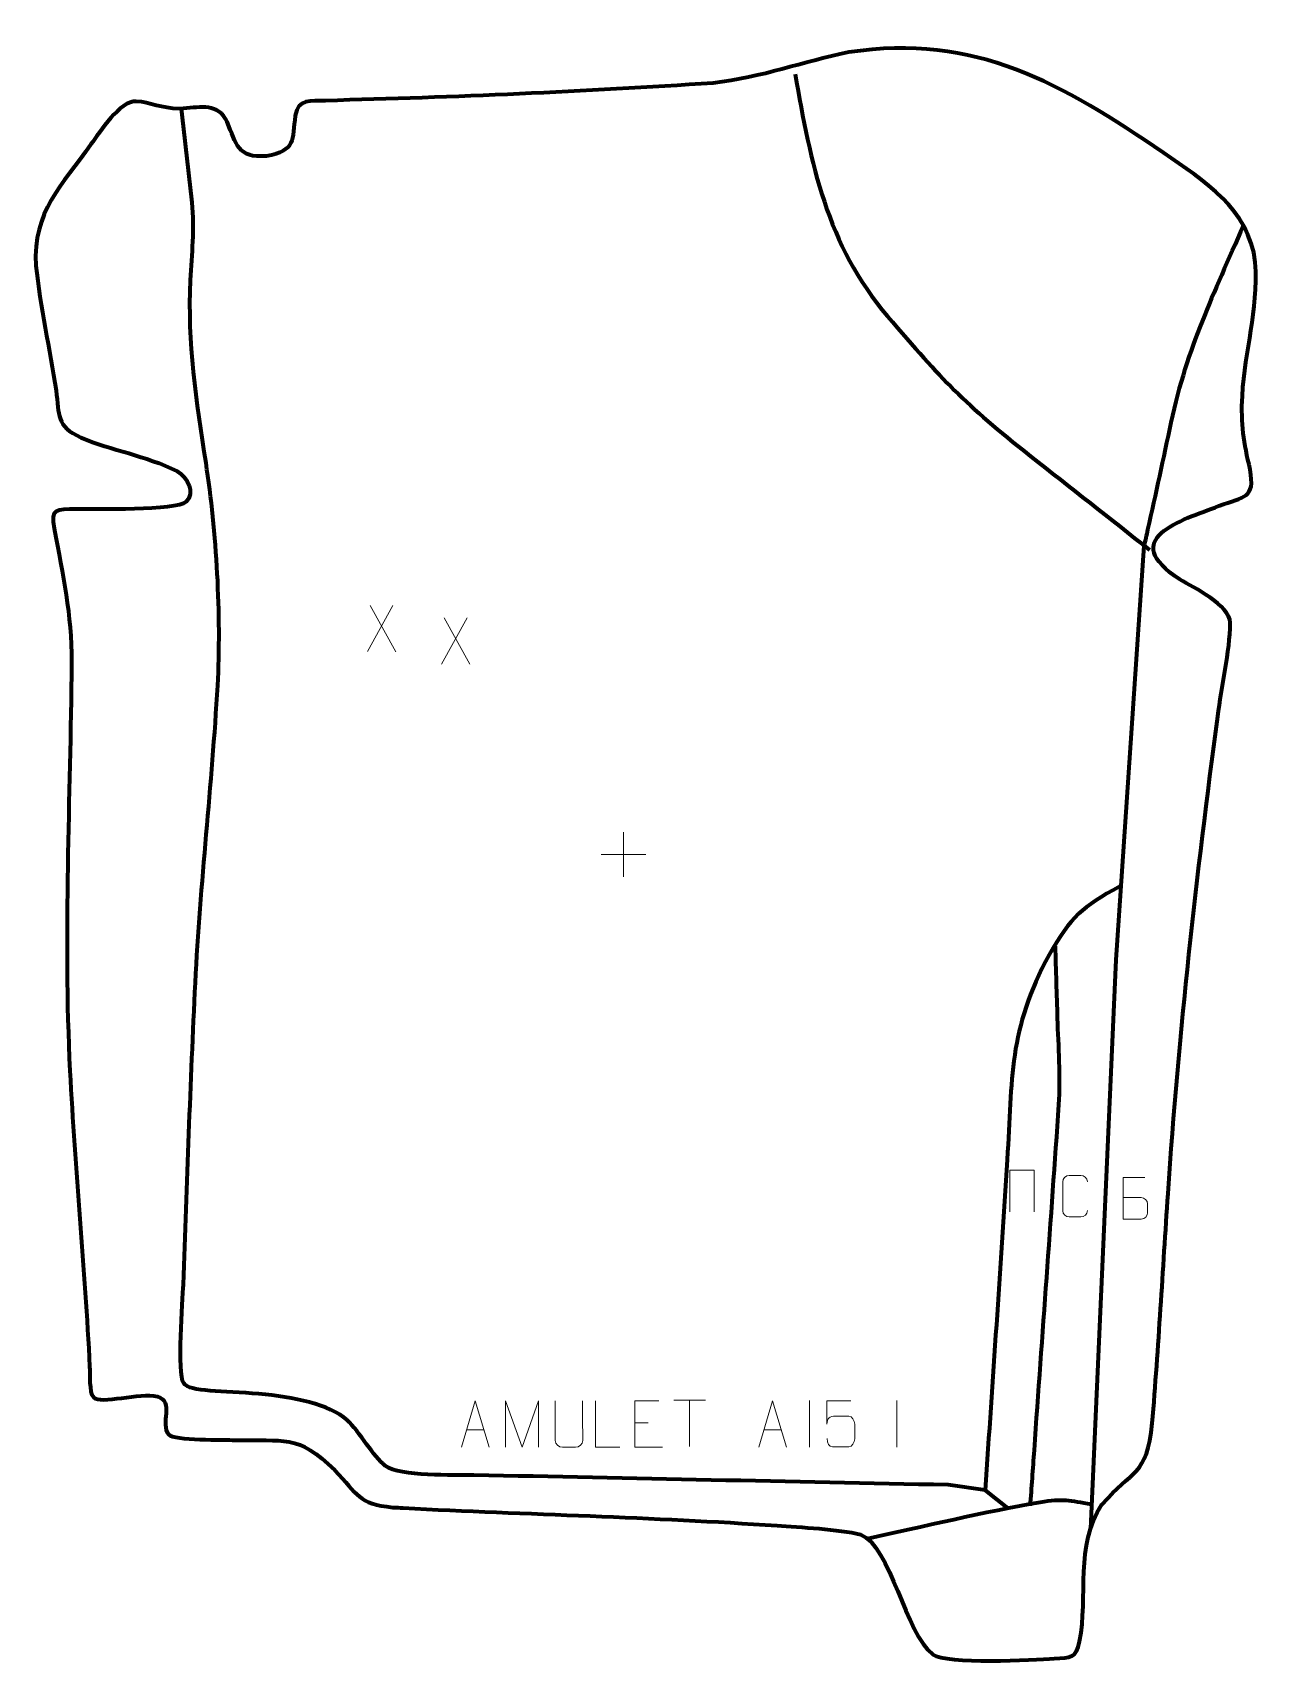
# Model space of a CAD drawing. Header units: millimetres. Extents: x -604 to 55, y 109 to 987.
import ezdxf

# ---------------------------------------------------------------- set-up
doc = ezdxf.new("R2010")
doc.units = ezdxf.units.MM
doc.header["$MEASUREMENT"] = 0
doc.layers.add('layer 2', color=7, linetype='Continuous')
doc.layers.add('layer 3', color=7, linetype='Continuous')

msp = doc.modelspace()

# ---------------------------------------------------------------- linework, layer by layer
at = {"layer": 'layer 2', "color": 142, "lineweight": 158}
for points, knots in [([(-194.0513, 964.9937), (-185.6658, 917.1604), (-177.078, 872.9626), (-144.3299, 834.7805), (-144.3299, 834.7805), (-114.5786, 800.0665), (-103.4584, 787.7869), (-67.3065, 759.3358), (-67.3065, 759.3358), (-45.9743, 742.5476), (-24.6427, 725.7588), (-3.3109, 708.9701)], [0, 0, 0, 0, 0.25, 0.25, 0.25, 0.25, 0.5, 0.5, 0.5, 0.5, 1, 1, 1, 1]), ([(-91.7699, 202.5725), (-91.7699, 202.5725), (-111.6134, 205.3507), (-111.6134, 205.3507), (-111.6134, 205.3507), (-196.7415, 207.128), (-281.8695, 208.9058), (-366.9976, 210.6833), (-366.9976, 210.6833), (-377.7964, 210.8688), (-406.5693, 209.6245), (-414.6445, 215.6872), (-414.6445, 215.6872), (-420.9751, 220.4401), (-428.245, 233.7923), (-435.3743, 240.3999), (-435.3743, 240.3999), (-444.3286, 248.6991), (-464.1626, 252.6979), (-482.6987, 254.3946), (-482.6987, 254.3946), (-501.8662, 256.1491), (-519.9185, 255.238), (-523.1768, 260.1091), (-523.1768, 260.1091), (-526.6336, 265.2767), (-523.8272, 304.7276), (-523.3056, 313.2896), (-523.3056, 313.2896), (-521.456, 367.4684), (-519.4994, 421.6351), (-516.8443, 475.7817), (-516.8443, 475.7817), (-514.202, 528.8578), (-507.8971, 582.435), (-504.8604, 635.8168), (-504.8604, 635.8168), (-502.7467, 673.4987), (-505.4726, 718.6647), (-511.1516, 755.6957), (-511.1516, 755.6957), (-516.2951, 788.8858), (-521.1554, 820.3421), (-519.4689, 854.1177), (-519.4689, 854.1177), (-518.5859, 868.5044), (-517.3699, 881.4343), (-518.5671, 895.9369), (-518.5671, 895.9369), (-520.3431, 912.7351), (-522.4816, 929.652), (-524.3957, 946.4709)], [0, 0, 0, 0, 0.07142857, 0.07142857, 0.07142857, 0.07142857, 0.14285714, 0.14285714, 0.14285714, 0.14285714, 0.21428571, 0.21428571, 0.21428571, 0.21428571, 0.28571429, 0.28571429, 0.28571429, 0.28571429, 0.35714286, 0.35714286, 0.35714286, 0.35714286, 0.42857143, 0.42857143, 0.42857143, 0.42857143, 0.5, 0.5, 0.5, 0.5, 0.57142857, 0.57142857, 0.57142857, 0.57142857, 0.64285714, 0.64285714, 0.64285714, 0.64285714, 0.71428571, 0.71428571, 0.71428571, 0.71428571, 0.78571429, 0.78571429, 0.78571429, 0.78571429, 0.85714286, 0.85714286, 0.85714286, 0.85714286, 1, 1, 1, 1]), ([(47.2261, 883.7427), (31.0002, 845.8247), (17.0562, 818.73), (8.1987, 777.4803), (8.1987, 777.4803), (4.0532, 758.1747), (0.0326, 739.0637), (-4.3206, 719.7843), (-4.3206, 719.7843), (-4.984, 716.8462), (-5.6475, 713.9082), (-6.3109, 710.9701), (-6.3109, 710.9701), (-6.3109, 710.9701), (-21.3919, 488.1908), (-21.3919, 488.1908), (-21.3919, 488.1908), (-21.3919, 488.1908), (-35.1075, 181.7276), (-35.1075, 181.7276)], [0, 0, 0, 0, 0.16666667, 0.16666667, 0.16666667, 0.16666667, 0.33333333, 0.33333333, 0.33333333, 0.33333333, 0.5, 0.5, 0.5, 0.5, 0.66666667, 0.66666667, 0.66666667, 0.66666667, 1, 1, 1, 1]), ([(-19.1822, 527.7184), (-39.6401, 516.5379), (-45.5747, 511.4202), (-57.3469, 490.8886), (-57.3469, 490.8886), (-79.3595, 450.5865), (-77.2256, 424.24), (-79.9213, 380.4313), (-79.9213, 380.4313), (-83.6493, 321.1364), (-87.7899, 261.8531), (-91.7699, 202.5725), (-91.7699, 202.5725), (-91.7699, 202.5725), (-79.5103, 192.7972), (-79.5103, 192.7972)], [0, 0, 0, 0, 0.2, 0.2, 0.2, 0.2, 0.4, 0.4, 0.4, 0.4, 0.6, 0.6, 0.6, 0.6, 1, 1, 1, 1]), ([(-67.4396, 194.0827), (-66.7295, 204.087), (-66.0194, 214.0913), (-65.3093, 224.0956), (-65.3093, 224.0956), (-60.9076, 286.1074), (-56.3166, 348.1597), (-52.0819, 410.1761), (-52.0819, 410.1761), (-51.099, 424.5707), (-52.319, 441.9292), (-52.7734, 456.612), (-52.7734, 456.612), (-53.175, 469.5898), (-53.5766, 482.5675), (-53.9782, 495.5452)], [0, 0, 0, 0, 0.2, 0.2, 0.2, 0.2, 0.4, 0.4, 0.4, 0.4, 0.6, 0.6, 0.6, 0.6, 1, 1, 1, 1]), ([(-155.0723, 176.4716), (-126.1233, 182.9656), (-91.3616, 191.0856), (-62.204, 196.0985), (-62.204, 196.0985), (-49.8642, 198.22), (-46.4067, 197.0103), (-34.5143, 194.9814)], [0, 0, 0, 0, 0.33333333, 0.33333333, 0.33333333, 0.33333333, 1, 1, 1, 1])]:
    msp.add_open_spline(points, degree=3, knots=knots, dxfattribs=at)
at = {"layer": 'layer 2', "color": 250, "lineweight": 9}
for points in [[(-410.5208, 679.0096), (-410.5208, 679.0096), (-424.2614, 654.1138), (-424.2614, 654.1138)], [(-422.8068, 679.0096), (-422.8068, 679.0096), (-409.0662, 654.0561), (-409.0662, 654.0561)], [(-370.5989, 672.3162), (-370.5989, 672.3162), (-384.3395, 647.4204), (-384.3395, 647.4204)], [(-382.8849, 672.3162), (-382.8849, 672.3162), (-369.1443, 647.3627), (-369.1443, 647.3627)], [(-286.4845, 556.881), (-286.4845, 556.881), (-286.4845, 532.9031), (-286.4845, 532.9031)], [(-298.4734, 544.892), (-298.4734, 544.892), (-274.4955, 544.892), (-274.4955, 544.892)], [(-259.355, 251.0616), (-259.355, 251.0616), (-242.3678, 251.0616), (-242.3678, 251.0616)], [(-250.8612, 226.1316), (-250.8612, 226.1316), (-250.8612, 251.0851), (-250.8612, 251.0851)], [(-186.3975, 250.7659), (-186.3975, 250.7659), (-186.3975, 225.7918), (-186.3975, 225.7918)], [(-139.3975, 250.7659), (-139.3975, 250.7659), (-139.3975, 225.7918), (-139.3975, 225.7918)], [(-280.2665, 238.7795), (-280.2665, 238.7795), (-273.0984, 238.7795), (-273.0984, 238.7795)], [(-370.9076, 234.9549), (-370.9076, 234.9549), (-361.4119, 234.9549), (-361.4119, 234.9549)], [(-210.9076, 234.9549), (-210.9076, 234.9549), (-201.4119, 234.9549), (-201.4119, 234.9549)]]:
    msp.add_open_spline(points, degree=3, dxfattribs=at)
for points, knots in [([(-78.5749, 352.4879), (-78.5749, 352.4879), (-78.5749, 374.8382), (-78.5749, 374.8382), (-78.5749, 374.8382), (-78.5749, 374.8382), (-65.4566, 374.8382), (-65.4566, 374.8382), (-65.4566, 374.8382), (-65.4566, 374.8382), (-65.4566, 352.4879), (-65.4566, 352.4879)], [0, 0, 0, 0, 0.25, 0.25, 0.25, 0.25, 0.5, 0.5, 0.5, 0.5, 1, 1, 1, 1]), ([(-36.7376, 353.0655), (-36.8628, 350.9845), (-38.365, 349.6593), (-40.2887, 349.6496), (-40.2887, 349.6496), (-42.3773, 349.6499), (-44.4659, 349.6499), (-46.5542, 349.6496), (-46.5542, 349.6496), (-48.2784, 349.5552), (-50.0448, 351.2431), (-50.0348, 353.0499), (-50.0348, 353.0499), (-50.0344, 358.2181), (-50.0344, 363.3858), (-50.0348, 368.5532), (-50.0348, 368.5532), (-50.031, 370.4683), (-48.4665, 372.0082), (-46.5386, 371.9961), (-46.5386, 371.9961), (-44.4556, 371.9961), (-42.3721, 371.9961), (-40.2887, 371.9961), (-40.2887, 371.9961), (-38.5452, 372.0279), (-36.7615, 370.692), (-36.7376, 368.5086)], [0, 0, 0, 0, 0.125, 0.125, 0.125, 0.125, 0.25, 0.25, 0.25, 0.25, 0.375, 0.375, 0.375, 0.375, 0.5, 0.5, 0.5, 0.5, 0.625, 0.625, 0.625, 0.625, 0.75, 0.75, 0.75, 0.75, 1, 1, 1, 1]), ([(-17.5881, 360.1352), (-14.3291, 360.1356), (-11.0698, 360.1356), (-7.8101, 360.1352), (-7.8101, 360.1352), (-6.0407, 360.1197), (-4.3178, 358.5647), (-4.3178, 356.7289), (-4.3178, 356.7289), (-4.3182, 355.7181), (-4.3182, 352.9868), (-4.3178, 351.9757), (-4.3178, 351.9757), (-4.302, 350.3116), (-5.6833, 348.5078), (-7.7626, 348.523), (-7.7626, 348.523), (-11.0226, 348.5233), (-14.2823, 348.5233), (-17.5417, 348.523), (-17.5417, 348.523), (-17.5417, 355.9734), (-17.5417, 363.4235), (-17.5417, 370.8733), (-17.5417, 370.8733), (-15.4156, 370.8733), (-7.9439, 370.8733), (-5.8175, 370.8733)], [0, 0, 0, 0, 0.125, 0.125, 0.125, 0.125, 0.25, 0.25, 0.25, 0.25, 0.375, 0.375, 0.375, 0.375, 0.5, 0.5, 0.5, 0.5, 0.625, 0.625, 0.625, 0.625, 0.75, 0.75, 0.75, 0.75, 1, 1, 1, 1]), ([(-373.6302, 225.7055), (-373.6302, 225.7055), (-366.2592, 250.659), (-366.2592, 250.659), (-366.2592, 250.659), (-366.2592, 250.659), (-358.6893, 225.7055), (-358.6893, 225.7055)], [0, 0, 0, 0, 0.33333333, 0.33333333, 0.33333333, 0.33333333, 1, 1, 1, 1]), ([(-349.8742, 225.6983), (-349.8742, 225.6983), (-349.8742, 250.6562), (-349.8742, 250.6562), (-349.8742, 250.6562), (-349.8742, 250.6562), (-340.9491, 225.6983), (-340.9491, 225.6983), (-340.9491, 225.6983), (-340.9491, 225.6983), (-332.1892, 250.6557), (-332.1892, 250.6557), (-332.1892, 250.6557), (-332.1892, 250.6557), (-332.1892, 225.6983), (-332.1892, 225.6983)], [0, 0, 0, 0, 0.2, 0.2, 0.2, 0.2, 0.4, 0.4, 0.4, 0.4, 0.6, 0.6, 0.6, 0.6, 1, 1, 1, 1]), ([(-308.4908, 250.6556), (-308.4912, 245.1161), (-308.3954, 234.9143), (-308.395, 229.3739), (-308.395, 229.3739), (-308.5348, 227.1344), (-310.212, 225.7082), (-312.3597, 225.6977), (-312.3597, 225.6977), (-314.6916, 225.6981), (-317.0235, 225.6981), (-319.355, 225.6977), (-319.355, 225.6977), (-321.28, 225.5962), (-323.2521, 227.4127), (-323.2409, 229.3572), (-323.2409, 229.3572), (-323.2406, 234.9191), (-323.1452, 245.0945), (-323.1456, 250.6556)], [0, 0, 0, 0, 0.16666667, 0.16666667, 0.16666667, 0.16666667, 0.33333333, 0.33333333, 0.33333333, 0.33333333, 0.5, 0.5, 0.5, 0.5, 0.66666667, 0.66666667, 0.66666667, 0.66666667, 1, 1, 1, 1]), ([(-288.5006, 225.6981), (-288.5006, 225.6981), (-301.4497, 225.6981), (-301.4497, 225.6981), (-301.4497, 225.6981), (-301.4497, 225.6981), (-301.4497, 250.6517), (-301.4497, 250.6517)], [0, 0, 0, 0, 0.33333333, 0.33333333, 0.33333333, 0.33333333, 1, 1, 1, 1]), ([(-267.3926, 250.6592), (-267.3926, 250.6592), (-280.2665, 250.6592), (-280.2665, 250.6592), (-280.2665, 250.6592), (-280.2665, 250.6592), (-280.2665, 225.7056), (-280.2665, 225.7056), (-280.2665, 225.7056), (-280.2665, 225.7056), (-265.4007, 225.7056), (-265.4007, 225.7056)], [0, 0, 0, 0, 0.25, 0.25, 0.25, 0.25, 0.5, 0.5, 0.5, 0.5, 1, 1, 1, 1]), ([(-213.6302, 225.7055), (-213.6302, 225.7055), (-206.2592, 250.659), (-206.2592, 250.659), (-206.2592, 250.659), (-206.2592, 250.659), (-198.6893, 225.7055), (-198.6893, 225.7055)], [0, 0, 0, 0, 0.33333333, 0.33333333, 0.33333333, 0.33333333, 1, 1, 1, 1]), ([(-164.0701, 250.7336), (-164.0701, 250.7336), (-176.9218, 250.7336), (-176.9218, 250.7336), (-176.9218, 250.7336), (-176.9215, 246.503), (-176.9215, 242.2721), (-176.9218, 238.0409), (-176.9218, 238.0409), (-176.9221, 241.351), (-175.2911, 242.4228), (-172.4791, 242.4833), (-172.4791, 242.4833), (-170.0395, 242.4836), (-167.6, 242.4836), (-165.1608, 242.4833), (-165.1608, 242.4833), (-163.511, 242.4901), (-162.0361, 240.1096), (-162.0076, 238.0409), (-162.0076, 238.0409), (-162.0079, 235.4536), (-162.0079, 232.866), (-162.0076, 230.2783), (-162.0076, 230.2783), (-161.9614, 228.3189), (-163.4608, 225.8826), (-165.0867, 225.8241), (-165.0867, 225.8241), (-167.0432, 225.8244), (-171.9382, 225.8244), (-173.8952, 225.8241), (-173.8952, 225.8241), (-175.7407, 225.8153), (-176.8478, 227.7801), (-176.8686, 230.3312)], [0, 0, 0, 0, 0.1, 0.1, 0.1, 0.1, 0.2, 0.2, 0.2, 0.2, 0.3, 0.3, 0.3, 0.3, 0.4, 0.4, 0.4, 0.4, 0.5, 0.5, 0.5, 0.5, 0.6, 0.6, 0.6, 0.6, 0.7, 0.7, 0.7, 0.7, 0.8, 0.8, 0.8, 0.8, 1, 1, 1, 1])]:
    msp.add_open_spline(points, degree=3, knots=knots, dxfattribs=at)
at = {"layer": 'layer 3', "color": 242, "lineweight": 158}
msp.add_open_spline([(-523.4051, 946.5268), (-513.9853, 947.3815), (-504.4676, 949.3782), (-499.8095, 939.2929), (-499.8095, 939.2929), (-494.7626, 927.4459), (-494.1904, 919.5266), (-478.6457, 920.9497), (-478.6457, 920.9497), (-462.5747, 923.7217), (-464.9582, 929.6838), (-463.0984, 942.6346), (-463.0984, 942.6346), (-461.7607, 951.9495), (-454.9104, 950.5663), (-446.7873, 950.7613), (-446.7873, 950.7613), (-377.6392, 952.6359), (-307.1856, 955.5619), (-238.1844, 960.2523), (-238.1844, 960.2523), (-211.5999, 963.3386), (-190.5477, 971.6217), (-165.2166, 976.8049), (-165.2166, 976.8049), (-97.1048, 987.3987), (-49.8395, 959.6087), (4.2686, 922.638), (4.2686, 922.638), (26.1595, 907.6513), (50.2232, 892.4118), (53.6305, 863.7999), (53.6305, 863.7999), (55.2675, 836.3992), (48.0595, 817.3345), (46.6553, 791.675), (46.6553, 791.675), (45.8319, 776.6299), (47.4401, 766.7474), (50.8825, 752.1779), (50.8825, 752.1779), (53.4902, 736.086), (48.0241, 737.8798), (33.9927, 732.5173), (33.9927, 732.5173), (13.1879, 724.5662), (-20.6072, 714.9001), (13.0672, 692.9347), (13.0672, 692.9347), (20.6014, 688.4467), (39.7422, 679.2494), (40.1814, 669.5499), (40.1814, 669.5499), (39.9307, 653.9536), (35.5162, 635.1424), (33.3884, 619.1818), (33.3884, 619.1818), (22.0121, 533.0563), (12.4167, 449.0071), (6.6525, 362.2613), (6.6525, 362.2613), (3.9186, 321.1281), (1.5364, 279.6492), (-1.8107, 238.5897), (-1.8107, 238.5897), (-4.753, 209.7486), (-12.5596, 213.6617), (-28.9658, 194.8506), (-28.9658, 194.8506), (-43.57, 172.4007), (-36.1013, 145.7107), (-40.9563, 121.0753), (-40.9563, 121.0753), (-42.769, 111.8777), (-45.6837, 112.6349), (-54.5923, 111.9076), (-54.5923, 111.9076), (-65.7758, 111.1035), (-112.7924, 108.7541), (-120.0331, 114.1431), (-120.0331, 114.1431), (-134.5075, 124.9158), (-142.8277, 172.6454), (-158.8609, 178.7673), (-158.8609, 178.7673), (-170.4431, 181.509), (-191.6833, 182.6304), (-203.8206, 183.4679), (-203.8206, 183.4679), (-270.8923, 188.0959), (-337.9837, 189.4897), (-405.0332, 192.9868), (-405.0332, 192.9868), (-406.8618, 193.0822), (-408.6882, 193.1846), (-410.5154, 193.3034), (-410.5154, 193.3034), (-429.7661, 195.1911), (-429.1022, 200.2093), (-441.8795, 213.3539), (-441.8795, 213.3539), (-461.9696, 233.0274), (-469.1196, 228.6573), (-495.5417, 229.5419), (-495.5417, 229.5419), (-501.1213, 229.6878), (-528.5359, 229.3903), (-531.2355, 232.4422), (-531.2355, 232.4422), (-536.308, 238.1764), (-527.8243, 250.4675), (-537.3072, 252.9385), (-537.3072, 252.9385), (-546.8177, 255.4166), (-567.8407, 248.5532), (-571.7776, 252.5786), (-571.7776, 252.5786), (-574.1186, 254.9721), (-573.6853, 265.6274), (-573.8027, 269.018), (-573.8027, 269.018), (-576.3999, 322.1037), (-581.5635, 375.0712), (-584.43, 428.2695), (-584.43, 428.2695), (-588.0654, 502.291), (-584.1991, 574.4598), (-583.5335, 648.2719), (-583.5335, 648.2719), (-583.5436, 674.6231), (-588.1715, 694.8632), (-592.8504, 720.3121), (-592.8504, 720.3121), (-594.9003, 731.4618), (-591.9216, 730.4399), (-580.8742, 730.8309), (-580.8742, 730.8309), (-571.1364, 730.9407), (-527.117, 729.7417), (-521.8213, 734.6864), (-521.8213, 734.6864), (-516.7, 739.4684), (-521.2177, 748.019), (-526.6407, 751.242), (-526.6407, 751.242), (-544.0467, 759.8135), (-561.6151, 762.2981), (-578.5624, 769.4301), (-578.5624, 769.4301), (-592.0383, 775.5163), (-589.9625, 781.3332), (-591.8897, 794.7122), (-591.8897, 794.7122), (-595.1984, 816.6906), (-600.4947, 840.0961), (-602.729, 861.9147), (-602.729, 861.9147), (-604.4731, 891.2416), (-588.7689, 904.9866), (-573.0661, 927.2674), (-573.0661, 927.2674), (-568.4917, 933.7581), (-557.4067, 950.9003), (-548.6798, 950.36), (-548.6798, 950.36), (-540.8609, 949.8759), (-535.4516, 946.5017), (-525.3864, 946.415), (-525.3864, 946.415), (-525.3864, 946.415), (-523.4051, 946.5268), (-523.4051, 946.5268)], degree=3, knots=[0, 0, 0, 0, 0.02272727, 0.02272727, 0.02272727, 0.02272727, 0.04545455, 0.04545455, 0.04545455, 0.04545455, 0.06818182, 0.06818182, 0.06818182, 0.06818182, 0.09090909, 0.09090909, 0.09090909, 0.09090909, 0.11363636, 0.11363636, 0.11363636, 0.11363636, 0.13636364, 0.13636364, 0.13636364, 0.13636364, 0.15909091, 0.15909091, 0.15909091, 0.15909091, 0.18181818, 0.18181818, 0.18181818, 0.18181818, 0.20454545, 0.20454545, 0.20454545, 0.20454545, 0.22727273, 0.22727273, 0.22727273, 0.22727273, 0.25, 0.25, 0.25, 0.25, 0.27272727, 0.27272727, 0.27272727, 0.27272727, 0.29545455, 0.29545455, 0.29545455, 0.29545455, 0.31818182, 0.31818182, 0.31818182, 0.31818182, 0.34090909, 0.34090909, 0.34090909, 0.34090909, 0.36363636, 0.36363636, 0.36363636, 0.36363636, 0.38636364, 0.38636364, 0.38636364, 0.38636364, 0.40909091, 0.40909091, 0.40909091, 0.40909091, 0.43181818, 0.43181818, 0.43181818, 0.43181818, 0.45454545, 0.45454545, 0.45454545, 0.45454545, 0.47727273, 0.47727273, 0.47727273, 0.47727273, 0.5, 0.5, 0.5, 0.5, 0.52272727, 0.52272727, 0.52272727, 0.52272727, 0.54545455, 0.54545455, 0.54545455, 0.54545455, 0.56818182, 0.56818182, 0.56818182, 0.56818182, 0.59090909, 0.59090909, 0.59090909, 0.59090909, 0.61363636, 0.61363636, 0.61363636, 0.61363636, 0.63636364, 0.63636364, 0.63636364, 0.63636364, 0.65909091, 0.65909091, 0.65909091, 0.65909091, 0.68181818, 0.68181818, 0.68181818, 0.68181818, 0.70454545, 0.70454545, 0.70454545, 0.70454545, 0.72727273, 0.72727273, 0.72727273, 0.72727273, 0.75, 0.75, 0.75, 0.75, 0.77272727, 0.77272727, 0.77272727, 0.77272727, 0.79545455, 0.79545455, 0.79545455, 0.79545455, 0.81818182, 0.81818182, 0.81818182, 0.81818182, 0.84090909, 0.84090909, 0.84090909, 0.84090909, 0.86363636, 0.86363636, 0.86363636, 0.86363636, 0.88636364, 0.88636364, 0.88636364, 0.88636364, 0.90909091, 0.90909091, 0.90909091, 0.90909091, 0.93181818, 0.93181818, 0.93181818, 0.93181818, 0.95454545, 0.95454545, 0.95454545, 0.95454545, 1, 1, 1, 1], dxfattribs=at)

doc.saveas('drawing.dxf')
